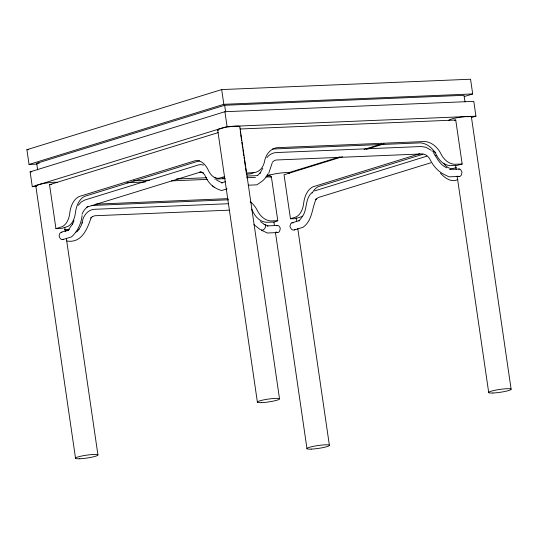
<?xml version="1.0" encoding="UTF-8"?>
<svg xmlns="http://www.w3.org/2000/svg" width="538" height="538" viewBox="0 0 538 538"><rect width="100%" height="100%" fill="white"/><g stroke="black" fill="none" stroke-linecap="round" stroke-linejoin="round"><path stroke-width="0.81" d="M289.632 173.377L289.659 172.987L287.487 172.597A11.385 1.446 -8.3 0 0 272.954 174.292A11.385 1.446 -8.3 0 0 268.018 176.814M82.085 215.57C81.238 223.653 77.546 231.434 71.507 236.908L62.953 239.544C60.653 240.076 58.992 237.312 59.153 235.274C59.516 230.715 65.918 231.777 68.77 230.008M74.015 220.607L72.482 224.366M262.806 168.28L259.995 173.216L260.325 172.765L257.83 175.24M272.087 163.256L268.731 173.263M72.67 223.956L67.734 230.647M302.571 216.323C307.541 209.114 304.864 198.596 311.986 192.591M78.326 205.294L81.272 201.932L84.937 199.981L198.455 164.937L200.674 164.608L203.539 165.058M78.662 229.713L80.734 226.485L82.193 222.719L82.092 223.075C82.758 216.31 87.714 209.329 95.018 209.275L228.704 203.707M266.922 157.627C269.155 154.547 272.867 152.617 276.673 152.543L421.247 146.524L425.921 147.284L431.039 150.189M301.899 217.339L298.899 220.91L299.498 220.526L291.919 222.866M77.425 231.091L79.005 229.329M77.788 230.688L75.468 232.544M62.953 239.544L63.471 239.175M314.569 190.929L426.769 156.202M36.994 164.103L29.045 164.44L26.9 149.712L221.683 89.584L470.548 79.227L472.7 93.948L464.139 96.591M29.045 164.44L223.828 104.311L472.7 93.948M465.007 101.904L464.045 95.313L224.662 105.28L36.698 163.303L37.66 169.887M36.113 186.504L32.293 186.666L30.128 171.844L224.911 111.716L473.783 101.359L475.942 116.181L471.355 117.593M32.293 186.666L227.07 126.538L475.942 116.181M199.585 160.748L84.668 196.33A22.287 13.968 87.6 0 0 75.697 210.822L75.145 214.608A18.178 11.392 87.6 0 1 67.822 226.431L62.186 228.26L55.945 228.684L49.53 184.675L218.186 132.61M86.786 207.157L200.089 172.18L199.416 172.335L200.869 171.999L200.197 172.153L202.127 172.315L201.515 172.14L203.391 173.196L202.927 172.853L204.622 174.783L206.457 178.354M55.945 228.684L62.193 226.666A18.178 11.392 87.6 0 0 69.516 214.844L70.061 211.057A22.287 13.968 87.6 0 1 79.039 196.565L195.254 160.687A22.287 13.968 87.6 0 1 207.507 168.629L209.067 171.763A18.178 11.392 87.6 0 0 219.053 178.246L224.662 176.605M225.402 181.656L221.622 182.819L222.302 182.927L216.599 180.102M227.07 188.885L221.676 190.499C215.254 188.899 209.672 184.621 206.659 178.717M288.617 172.698L339.996 156.84M364.078 149.403L381.738 143.955M342.484 156.706L284.037 174.749L290.459 218.758L295.335 218.717L301.576 216.7A18.178 11.392 87.6 0 0 302.612 216.121M366.499 149.295L384.112 143.854M419.835 153.72L312.921 186.827A22.287 13.968 87.6 0 0 303.95 201.32L303.398 205.106A18.178 11.392 87.6 0 1 296.082 216.928L290.459 218.758M422.935 154.231L318.422 186.599A22.287 13.968 87.6 0 0 312.161 193.041M430.81 162.785L318.308 197.52L315.84 199.41L316.203 198.919C311.798 208.32 312.558 220.526 303.029 227.271L294.468 229.914M456.325 167.553L452.942 168.508A18.178 11.392 87.6 0 1 443.729 163.33M457.771 179.504C451.476 183.088 444.516 177.722 440.44 173.175M269.901 177.123L271.367 176.726L277.79 220.735L274.205 222.053L266.29 222.295A18.178 13.968 72.8 0 1 253.929 213.599L252.08 210.197M454.402 120.31L455.74 120.021L462.162 164.029L457.011 165.408L449.876 165.623A18.178 13.968 72.8 0 1 437.515 156.928L435.672 153.525A22.287 17.129 72.8 0 0 420.521 142.866L272.504 149.026M263.889 224.46L264.891 224.487L268.005 226.054L267.433 225.893L277.635 225.469M49.53 184.675L51.749 184.44M65.111 230.755L66.51 230.607A18.178 13.968 72.8 0 0 67.828 230.304M239.914 129.006L455.74 120.021M26.9 149.712L28.575 149.645M37.539 163.27L39.213 163.196M30.128 171.844L31.803 171.777M462.162 164.029L454.247 164.272A18.178 13.968 72.8 0 1 441.886 155.576L440.044 152.173A22.287 17.129 72.8 0 0 424.892 141.514L276.868 147.681A22.287 17.129 72.8 0 0 264.992 159.463L264.158 162.98A18.178 13.968 72.8 0 1 254.467 172.584L246.337 173.014L245.61 168.031M246.471 174.171L250.096 173.935A18.178 13.968 72.8 0 0 253.902 172.53M133.532 180.775L149.483 180.109M176.336 178.993L206.552 177.735M214.111 177.419L215.785 177.352M246.841 176.054L257.749 175.603M266.983 175.22L270.338 175.079M126.921 182.738L145.401 181.972M171.434 180.889L207.547 179.383M214.756 179.073L225.18 178.65M246.565 177.748L255.416 177.392M265.819 176.948L271.367 176.726M459.351 169.04L449.761 169.436L450.299 169.638M248.233 185.206L256.868 184.843L262.006 181.306A29.839 22.932 72.8 0 0 267.937 173.915M458.645 169.1A3.766 2.717 89.4 0 1 460.676 169.658L462.001 172.025L461.429 174.823A3.766 2.717 89.4 0 1 459.708 176.403L448.961 176.847L442.855 173.774A29.839 22.932 72.8 0 1 431.624 162.395L429.781 158.986A10.626 8.164 72.8 0 0 422.559 153.908L276.297 159.994A10.626 8.164 72.8 0 0 272.235 162.442M95.744 204.151L227.93 198.643M91.379 205.496L228.583 199.786M229.121 210.163L94.876 215.745L92.206 216.632L92.751 216.343L90.835 218.031L91.184 217.608C87.338 228.663 81.884 243.479 66.853 241.017M64.473 229.612L69.483 229.403M277.79 220.735L270.654 220.943A18.178 13.968 72.8 0 1 258.301 212.254L256.451 208.845A22.287 17.129 72.8 0 0 250.19 201.743M277.474 232.584L267.265 233.008L261.542 230.237L260.95 229.37M61.285 232.315L61.917 232.436M261.542 230.237C264.118 230.762 266.861 226.424 264.891 224.487M435.06 155.421L436.136 155.845M446.782 167.863C439.694 164.668 437.32 158.374 433.272 152.456M263.721 223.902L260.405 221.569M260.17 229.544L253.923 224.635M212.328 185.839L212.792 186.182M213.969 187.049L214.454 187.412M251.428 209.107L252.362 210.331M471.389 116.894L511.1 389.088M455.558 165.267L456.163 169.416M457.132 176.054L488.726 392.653M296.203 217.803L296.687 221.125M297.776 228.589L329.37 445.188M273.95 222.194L274.434 225.509M275.402 232.154L306.996 448.753M239.807 126.544L279.518 398.745M240.278 131.494L240.52 133.155M240.762 134.816L241.609 140.626M241.851 142.288L242.699 148.105M242.941 149.766L243.788 155.576M244.03 157.237L244.272 158.898M244.514 160.559L245.362 166.37M224.662 105.28L225.617 111.864M221.683 89.584L223.828 104.311M224.911 111.716L227.07 126.538M217.702 130.061L257.406 402.263M64.748 227.439L65.354 231.589M66.322 238.226L97.923 454.825M35.844 186.182L75.549 458.383M218.421 130.324A11.251 1.432 -8.3 0 1 218.515 129.207L222.073 128.105A11.251 1.432 -8.3 0 1 234.427 126.248A11.251 1.432 -8.3 0 1 239.78 126.928M449.748 120.714A11.385 1.446 -8.3 0 1 452.324 118.757A11.385 1.446 -8.3 0 1 464.63 116.692L470.663 116.625A11.385 1.446 -8.3 0 1 471.355 117.277M82.025 214.292A22.287 17.129 72.8 0 1 88.145 206.377M224.682 178.011A18.178 11.392 87.6 0 1 222.476 177.997M431.853 150.97A22.287 13.968 87.6 0 1 435.82 152.55M276.519 225.812A3.82 1.991 86.2 0 1 276.969 225.536A3.82 2.757 89.4 0 1 278.906 226L280.305 228.119L279.72 230.943A3.8 2.744 89.4 0 1 277.985 232.53A3.8 1.977 86.2 0 1 276.478 231.945M459.708 176.403A3.766 1.964 86.2 0 1 458.692 176.256M293.432 222.799A3.8 2.582 74.9 0 0 292.739 222.685A3.8 3.208 70.1 0 0 290.614 223.909L289.915 226.619L291.374 229.121A3.8 3.208 70.1 0 0 293.809 230.042A3.8 2.582 74.9 0 0 295.046 229.538M36.571 186.451A11.385 1.446 -8.3 0 1 36.665 185.314L40.269 184.204A11.385 1.446 -8.3 0 1 57.479 182.362M311.226 449.116A11.385 1.446 -8.3 0 0 329.337 445.578A11.385 1.446 -8.3 0 0 313.99 446.217A11.385 1.446 -8.3 0 0 311.226 449.116M79.779 458.753A11.385 1.446 -8.3 0 0 97.889 455.209A11.385 1.446 -8.3 0 0 82.543 455.847A11.385 1.446 -8.3 0 0 79.779 458.753M261.589 402.626A11.251 1.432 -8.3 0 0 279.484 399.129A11.251 1.432 -8.3 0 0 264.319 399.761A11.251 1.432 -8.3 0 0 261.589 402.626M492.956 393.022A11.385 1.446 -8.3 0 0 511.066 389.478A11.385 1.446 -8.3 0 0 495.72 390.117A11.385 1.446 -8.3 0 0 492.956 393.022"/></g></svg>
